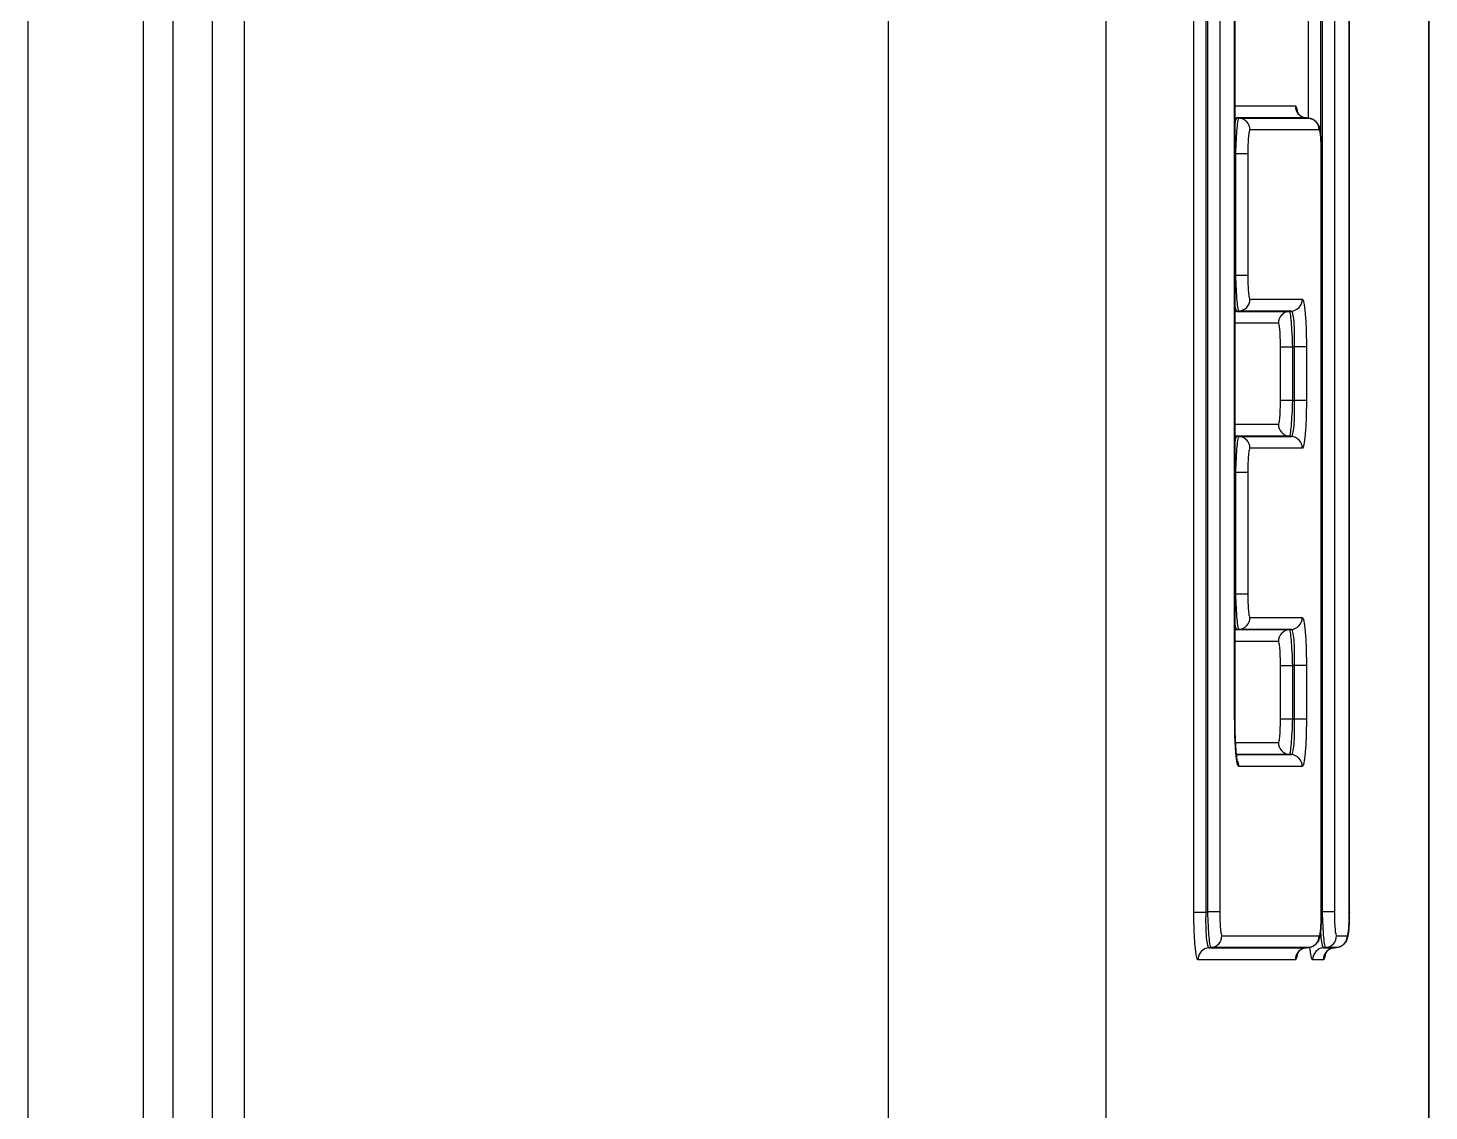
# Model space of a CAD drawing. Header units: inches. Extents: x -883 to 808, y -248 to 1051.
# Drawn here: x -391.828 to -387.213, y 675.972 to 679.539 of the extents above; entities that cross this region are included whole.
import ezdxf

# ---------------------------------------------------------------- set-up
doc = ezdxf.new("R2010")
doc.units = ezdxf.units.IN
doc.header["$MEASUREMENT"] = 0
doc.layers.get('0').update_dxf_attribs({"linetype": 'CONTINUOUS'})
doc.layers.add('EQUIPMENT - COMPRESSORS', color=41, linetype='CONTINUOUS')

# ---------------------------------------------------------------- blocks, each defined once
blk = doc.blocks.new('A$Cb802d3fd')
for p, q in [((33.1015, 9.3457), (46.842, 9.3457)), ((33.1017, 9.3457), (46.8418, 9.3457)), ((33.1017, 8.9654), (46.8418, 8.9654)), ((46.1053, 8.869), (33.8382, 8.869)), ((35.7335, 8.7376), (44.21, 8.7376)), ((44.21, 8.6338), (35.7335, 8.6338)), ((34.719, 6.5106), (45.2245, 6.5106)), ((45.2245, 5.7949), (34.719, 5.7949)), ((36.5916, 5.5049), (43.3519, 5.5049)), ((36.5916, 5.5049), (36.5916, 5.4656)), ((36.4347, 5.1703), (36.4347, 5.491)), ((36.4745, 5.4484), (36.4739, 5.4552)), ((36.4739, 5.4552), (36.4739, 5.1345)), ((36.4745, 5.1277), (36.4745, 5.4484)), ((36.5916, 5.4656), (36.5916, 5.4656)), ((43.3519, 5.4656), (36.5916, 5.4656)), ((36.5916, 5.4656), (36.5922, 5.4587)), ((36.5922, 5.4587), (36.5922, 5.4587)), ((36.5922, 5.4195), (36.5922, 5.4587)), ((36.5922, 5.4587), (43.3513, 5.4587)), ((36.5137, 5.4126), (36.5137, 5.0919)), ((43.3513, 5.4195), (36.5922, 5.4195)), ((37.0711, 5.1479), (37.0711, 5.3566)), ((37.1103, 5.3654), (37.1103, 5.1837)), ((37.1109, 5.1906), (37.1109, 5.3654)), ((37.1501, 5.3684), (37.1501, 5.2264)), ((37.228, 5.3704), (43.3513, 5.3704)), ((37.228, 5.3702), (37.228, 5.3704)), ((37.228, 5.3702), (37.228, 5.3702)), ((43.3513, 5.3702), (37.228, 5.3702)), ((37.4827, 5.2264), (37.4827, 5.3702)), ((37.5225, 5.3561), (37.5219, 5.363)), ((37.5219, 5.363), (37.5219, 5.1906)), ((37.5225, 5.1837), (37.5225, 5.3561)), ((37.6399, 5.3702), (37.6402, 5.3664)), ((37.6402, 5.3664), (37.6402, 5.3664)), ((37.6402, 5.3664), (37.6402, 5.3272)), ((37.6402, 5.3664), (38.0411, 5.3664)), ((38.0411, 5.3664), (38.0414, 5.3702)), ((38.0411, 5.3664), (38.0411, 5.3272)), ((38.0411, 5.3664), (38.0411, 5.3664)), ((38.1593, 5.363), (38.1587, 5.3561)), ((38.1587, 5.3561), (38.1587, 5.1837)), ((38.1593, 5.1906), (38.1593, 5.363)), ((38.1986, 5.3702), (38.1986, 5.2264)), ((38.5311, 5.2264), (38.5311, 5.3702)), ((38.571, 5.3561), (38.5704, 5.363)), ((38.5704, 5.363), (38.5704, 5.1906)), ((38.571, 5.1837), (38.571, 5.3561)), ((38.6883, 5.3702), (38.6886, 5.3664)), ((38.6886, 5.3664), (38.6886, 5.3664)), ((38.6886, 5.3272), (38.6886, 5.3664)), ((38.6886, 5.3664), (39.0895, 5.3664)), ((39.0895, 5.3664), (39.0898, 5.3702)), ((39.0895, 5.3272), (39.0895, 5.3664)), ((39.0895, 5.3664), (39.0895, 5.3664)), ((39.2078, 5.363), (39.2072, 5.3561)), ((39.2072, 5.3561), (39.2072, 5.1277)), ((39.2078, 5.1345), (39.2078, 5.363)), ((39.247, 5.3702), (39.247, 5.1703)), ((37.5618, 5.3203), (37.5618, 5.1479)), ((38.0411, 5.3272), (37.6402, 5.3272)), ((38.1195, 5.1479), (38.1195, 5.3203)), ((38.6102, 5.3203), (38.6102, 5.1479)), ((39.0895, 5.3272), (38.6886, 5.3272)), ((39.168, 5.0919), (39.168, 5.3203)), ((37.2286, 5.2195), (37.4043, 5.2195)), ((37.2286, 5.2195), (37.2286, 5.1802)), ((37.4043, 5.2195), (37.4043, 5.1802)), ((38.277, 5.2195), (38.4527, 5.2195)), ((38.277, 5.1802), (38.277, 5.2195)), ((38.4527, 5.1802), (38.4527, 5.2195)), ((37.1103, 5.1837), (37.1109, 5.1906)), ((37.2286, 5.1802), (37.228, 5.1733)), ((37.228, 5.1733), (37.4049, 5.1733)), ((37.228, 5.1733), (37.228, 5.1341)), ((37.4043, 5.1802), (37.2286, 5.1802)), ((37.4049, 5.1733), (37.4043, 5.1802)), ((37.4049, 5.1733), (37.4049, 5.1341)), ((37.5219, 5.1906), (37.5225, 5.1837)), ((38.1587, 5.1837), (38.1593, 5.1906)), ((38.277, 5.1802), (38.2764, 5.1733)), ((38.2764, 5.1733), (38.4533, 5.1733)), ((38.2764, 5.1341), (38.2764, 5.1733)), ((38.4527, 5.1802), (38.277, 5.1802)), ((38.4533, 5.1733), (38.4527, 5.1802)), ((38.4533, 5.1341), (38.4533, 5.1733)), ((38.5704, 5.1906), (38.571, 5.1837)), ((36.4574, 5.1631), (36.4573, 5.1631)), ((36.4739, 5.1345), (36.4745, 5.1277)), ((36.4739, 5.1344), (36.4739, 5.1344)), ((36.4739, 5.1344), (36.4745, 5.1276)), ((37.4049, 5.1341), (37.228, 5.1341)), ((38.4533, 5.1341), (38.2764, 5.1341)), ((39.2071, 5.1272), (39.6194, 5.1272)), ((39.2072, 5.1277), (39.2078, 5.1345)), ((39.2078, 5.1344), (39.2072, 5.1276)), ((39.2078, 5.1344), (39.2078, 5.1344)), ((39.2243, 5.1631), (39.2243, 5.1631)), ((36.4347, 5.078), (36.4347, 5.1134)), ((36.4745, 5.0707), (36.4739, 5.0776)), ((36.4739, 5.0776), (36.4739, 5.0422)), ((36.5918, 5.0848), (36.5922, 5.0811)), ((36.5922, 5.085), (39.0895, 5.085)), ((36.5922, 5.0848), (36.5922, 5.085)), ((39.0895, 5.0848), (36.5922, 5.0848)), ((36.5922, 5.0811), (42.7151, 5.0811)), ((36.5922, 5.0418), (36.5922, 5.0811)), ((39.0895, 5.085), (39.0895, 5.0848)), ((39.0895, 5.0848), (39.0895, 5.0848)), ((39.6691, 5.0879), (39.1575, 5.0879)), ((36.4478, 5.0757), (36.4479, 5.0757)), ((36.4574, 5.0708), (36.4573, 5.0708)), ((36.4739, 5.0422), (36.4745, 5.0354)), ((36.4739, 5.0422), (36.4739, 5.0422)), ((36.4739, 5.0422), (36.4745, 5.0353)), ((36.4745, 5.0354), (36.4745, 5.0707)), ((36.4747, 5.0688), (36.4747, 5.0688)), ((36.4998, 5.0757), (36.4998, 5.0757)), ((36.5137, 5.0349), (36.5137, 4.9996)), ((42.7151, 5.0418), (36.5922, 5.0418)), ((36.5922, 4.9927), (43.3513, 4.9927)), ((36.5922, 4.9927), (36.5922, 4.9926)), ((36.5922, 4.9926), (43.3513, 4.9926)), ((34.6078, 4.7306), (45.3357, 4.7306)), ((45.3357, 4.7302), (34.6078, 4.7302))]:
    blk.add_line(p, q)
for centre, major_axis, start_param, end_param in [((36.4347, 5.4518), (0.0394, 0), 0.087266, 1.570796), ((36.5137, 5.4518), (-0.0394, 0), 0.087266, 1.570796), ((37.0711, 5.3958), (0.0394, 0), 4.712389, 5.284952), ((37.0711, 5.3958), (0.0394, 0), 5.325917, 5.326412), ((37.4827, 5.3596), (0.0394, 0), 0.087266, 0.275286), ((37.5618, 5.3595), (-0.0394, 0), 0.087266, 1.570796), ((38.1195, 5.3595), (0.0394, 0), 4.712389, 6.195919), ((38.1986, 5.3596), (-0.0394, 0), 6.007899, 6.195919), ((38.5311, 5.3596), (0.0394, 0), 0.087266, 0.275286), ((38.6102, 5.3595), (-0.0394, 0), 0.087266, 1.570796), ((39.168, 5.3595), (0.0394, 0), 4.712389, 6.195919), ((39.247, 5.3596), (-0.0394, 0), 6.007899, 6.195919), ((37.1501, 5.1872), (-0.0394, 0), 4.712389, 6.195919), ((37.4827, 5.1872), (0.0394, 0), 0.087266, 1.570796), ((38.1986, 5.1872), (-0.0394, 0), 4.712389, 6.195919), ((38.5311, 5.1872), (0.0394, 0), 0.087266, 1.570796), ((36.4347, 5.1311), (0.0394, 0), 0.087266, 1.570796), ((37.0711, 5.1871), (0.0394, 0), 4.712389, 6.195919), ((37.5618, 5.1871), (-0.0394, 0), 0.087266, 1.570796), ((38.1195, 5.1871), (0.0394, 0), 4.712389, 6.195919), ((38.6102, 5.1871), (-0.0394, 0), 0.087266, 1.570796), ((39.247, 5.1311), (-0.0394, 0), 4.712389, 6.195919), ((36.5137, 5.1311), (-0.0394, 0), 0.087266, 1.570796), ((39.168, 5.1311), (0.0394, 0), 4.712389, 6.195919), ((36.4347, 5.0742), (0.0394, 0), 0.087266, 1.570796), ((36.4347, 5.0388), (0.0394, 0), 0.087266, 1.570796), ((36.5137, 5.0741), (-0.0394, 0), 0.087266, 1.570796), ((36.5137, 5.0388), (-0.0394, 0), 0.087266, 1.570796)]:
    blk.add_ellipse(centre, major_axis=major_axis, ratio=0.99612, start_param=start_param, end_param=end_param)
for points, knots in [([(36.4347, 5.491), (36.4347, 5.4929), (36.4388, 5.4947), (36.4466, 5.4963), (36.4544, 5.498), (36.4661, 5.4995), (36.4806, 5.5008), (36.4951, 5.5021), (36.5125, 5.5031), (36.5314, 5.5038), (36.5504, 5.5045), (36.571, 5.5049), (36.5916, 5.5049)], [2.359993, 2.359993, 2.359993, 2.359993, 2.750793, 2.750793, 2.750793, 3.141593, 3.141593, 3.141593, 3.532393, 3.532393, 3.532393, 3.923193, 3.923193, 3.923193, 3.923193]), ([(36.5916, 5.4656), (36.5761, 5.466), (36.5606, 5.4661), (36.5464, 5.4659), (36.5321, 5.4656), (36.5191, 5.4649), (36.5082, 5.464), (36.4973, 5.463), (36.4886, 5.4618), (36.4828, 5.4603), (36.4769, 5.4588), (36.4739, 5.4571), (36.4739, 5.4552)], [2.359993, 2.359993, 2.359993, 2.359993, 2.750793, 2.750793, 2.750793, 3.141593, 3.141593, 3.141593, 3.532393, 3.532393, 3.532393, 3.923193, 3.923193, 3.923193, 3.923193]), ([(36.4745, 5.4484), (36.4745, 5.4493), (36.4776, 5.4503), (36.4835, 5.4513), (36.4894, 5.4523), (36.4982, 5.4533), (36.509, 5.4543), (36.5199, 5.4552), (36.5329, 5.4561), (36.5472, 5.4569), (36.5614, 5.4576), (36.5768, 5.4583), (36.5922, 5.4587)], [2.359993, 2.359993, 2.359993, 2.359993, 2.750793, 2.750793, 2.750793, 3.141593, 3.141593, 3.141593, 3.532393, 3.532393, 3.532393, 3.923193, 3.923193, 3.923193, 3.923193]), ([(36.5922, 5.4195), (36.5819, 5.4195), (36.5716, 5.4193), (36.5621, 5.4189), (36.5526, 5.4186), (36.5439, 5.4181), (36.5367, 5.4174), (36.5294, 5.4168), (36.5236, 5.416), (36.5197, 5.4152), (36.5158, 5.4144), (36.5137, 5.4135), (36.5137, 5.4126)], [2.359993, 2.359993, 2.359993, 2.359993, 2.750793, 2.750793, 2.750793, 3.141593, 3.141593, 3.141593, 3.532393, 3.532393, 3.532393, 3.923193, 3.923193, 3.923193, 3.923193]), ([(37.0711, 5.3566), (37.0711, 5.3584), (37.0752, 5.3602), (37.083, 5.3619), (37.0909, 5.3635), (37.1025, 5.3651), (37.117, 5.3663), (37.1315, 5.3676), (37.1489, 5.3686), (37.1679, 5.3693), (37.1868, 5.37), (37.2074, 5.3704), (37.228, 5.3704)], [2.359993, 2.359993, 2.359993, 2.359993, 2.750793, 2.750793, 2.750793, 3.141593, 3.141593, 3.141593, 3.532393, 3.532393, 3.532393, 3.923193, 3.923193, 3.923193, 3.923193]), ([(37.228, 5.3702), (37.2118, 5.3702), (37.1955, 5.37), (37.1646, 5.3691), (37.1498, 5.3684), (37.1243, 5.3668), (37.1131, 5.3658), (37.1008, 5.3642), (37.0974, 5.3637), (37.0924, 5.3629), (37.0906, 5.3625), (37.089, 5.3621), (37.0887, 5.362), (37.0887, 5.362)], [0, 0, 0, 0, 0.1230889, 0.1230889, 0.2476928, 0.2476928, 0.3690798, 0.3690798, 0.4249127, 0.4249127, 0.4734136, 0.4734136, 0.4995399, 0.4995399, 0.4995399, 0.4995399]), ([(37.5428, 5.3702), (37.538, 5.3696), (37.534, 5.3688), (37.5308, 5.368), (37.5249, 5.3665), (37.5219, 5.3648), (37.5219, 5.363)], [3.3192884, 3.3192884, 3.3192884, 3.3192884, 3.5323927, 3.5323927, 3.5323927, 3.9231927, 3.9231927, 3.9231927, 3.9231927]), ([(37.5225, 5.3561), (37.5226, 5.357), (37.5257, 5.358), (37.5316, 5.359), (37.5375, 5.36), (37.5462, 5.3611), (37.5571, 5.362), (37.5679, 5.363), (37.581, 5.3639), (37.5952, 5.3646), (37.6094, 5.3654), (37.6248, 5.366), (37.6402, 5.3664)], [2.359993, 2.359993, 2.359993, 2.359993, 2.750793, 2.750793, 2.750793, 3.141593, 3.141593, 3.141593, 3.532393, 3.532393, 3.532393, 3.923193, 3.923193, 3.923193, 3.923193]), ([(38.0411, 5.3664), (38.0565, 5.366), (38.0719, 5.3654), (38.0861, 5.3646), (38.1003, 5.3639), (38.1133, 5.363), (38.1242, 5.362), (38.1351, 5.3611), (38.1438, 5.36), (38.1497, 5.359), (38.1556, 5.358), (38.1587, 5.357), (38.1587, 5.3561)], [2.359993, 2.359993, 2.359993, 2.359993, 2.750793, 2.750793, 2.750793, 3.141593, 3.141593, 3.141593, 3.532393, 3.532393, 3.532393, 3.923193, 3.923193, 3.923193, 3.923193]), ([(38.1593, 5.363), (38.1594, 5.3648), (38.1564, 5.3665), (38.1505, 5.368), (38.1473, 5.3688), (38.1433, 5.3696), (38.1385, 5.3702)], [2.3599926, 2.3599926, 2.3599926, 2.3599926, 2.7507926, 2.7507926, 2.7507926, 2.9638969, 2.9638969, 2.9638969, 2.9638969]), ([(38.5912, 5.3702), (38.5864, 5.3696), (38.5824, 5.3688), (38.5792, 5.368), (38.5733, 5.3665), (38.5703, 5.3648), (38.5704, 5.363)], [3.3192884, 3.3192884, 3.3192884, 3.3192884, 3.5323927, 3.5323927, 3.5323927, 3.9231927, 3.9231927, 3.9231927, 3.9231927]), ([(38.571, 5.3561), (38.571, 5.357), (38.5741, 5.358), (38.58, 5.359), (38.5859, 5.36), (38.5946, 5.3611), (38.6055, 5.362), (38.6164, 5.363), (38.6294, 5.3639), (38.6436, 5.3646), (38.6578, 5.3654), (38.6732, 5.366), (38.6886, 5.3664)], [2.359993, 2.359993, 2.359993, 2.359993, 2.750793, 2.750793, 2.750793, 3.141593, 3.141593, 3.141593, 3.532393, 3.532393, 3.532393, 3.923193, 3.923193, 3.923193, 3.923193]), ([(39.0895, 5.3664), (39.1049, 5.366), (39.1203, 5.3654), (39.1345, 5.3646), (39.1487, 5.3639), (39.1618, 5.363), (39.1726, 5.362), (39.1835, 5.3611), (39.1922, 5.36), (39.1981, 5.359), (39.204, 5.358), (39.2071, 5.357), (39.2072, 5.3561)], [2.359993, 2.359993, 2.359993, 2.359993, 2.750793, 2.750793, 2.750793, 3.141593, 3.141593, 3.141593, 3.532393, 3.532393, 3.532393, 3.923193, 3.923193, 3.923193, 3.923193]), ([(39.2078, 5.363), (39.2078, 5.3648), (39.2048, 5.3665), (39.1989, 5.368), (39.1957, 5.3688), (39.1917, 5.3696), (39.1869, 5.3702)], [2.3599926, 2.3599926, 2.3599926, 2.3599926, 2.7507926, 2.7507926, 2.7507926, 2.9638969, 2.9638969, 2.9638969, 2.9638969]), ([(37.6402, 5.3272), (37.6299, 5.3272), (37.6196, 5.327), (37.6101, 5.3267), (37.6006, 5.3263), (37.5919, 5.3258), (37.5847, 5.3252), (37.5774, 5.3245), (37.5716, 5.3238), (37.5677, 5.3229), (37.5638, 5.3221), (37.5618, 5.3212), (37.5618, 5.3203)], [2.359993, 2.359993, 2.359993, 2.359993, 2.750793, 2.750793, 2.750793, 3.141593, 3.141593, 3.141593, 3.532393, 3.532393, 3.532393, 3.923193, 3.923193, 3.923193, 3.923193]), ([(38.1195, 5.3203), (38.1195, 5.3212), (38.1175, 5.3221), (38.1136, 5.3229), (38.1096, 5.3238), (38.1038, 5.3245), (38.0966, 5.3252), (38.0893, 5.3258), (38.0806, 5.3263), (38.0711, 5.3267), (38.0617, 5.327), (38.0514, 5.3272), (38.0411, 5.3272)], [2.359993, 2.359993, 2.359993, 2.359993, 2.750793, 2.750793, 2.750793, 3.141593, 3.141593, 3.141593, 3.532393, 3.532393, 3.532393, 3.923193, 3.923193, 3.923193, 3.923193]), ([(38.6886, 5.3272), (38.6783, 5.3272), (38.6681, 5.327), (38.6586, 5.3267), (38.6491, 5.3263), (38.6404, 5.3258), (38.6331, 5.3252), (38.6259, 5.3245), (38.6201, 5.3238), (38.6161, 5.3229), (38.6122, 5.3221), (38.6102, 5.3212), (38.6102, 5.3203)], [2.359993, 2.359993, 2.359993, 2.359993, 2.750793, 2.750793, 2.750793, 3.141593, 3.141593, 3.141593, 3.532393, 3.532393, 3.532393, 3.923193, 3.923193, 3.923193, 3.923193]), ([(39.168, 5.3203), (39.168, 5.3212), (39.1659, 5.3221), (39.162, 5.3229), (39.1581, 5.3238), (39.1523, 5.3245), (39.145, 5.3252), (39.1378, 5.3258), (39.1291, 5.3263), (39.1196, 5.3267), (39.1101, 5.327), (39.0998, 5.3272), (39.0895, 5.3272)], [2.359993, 2.359993, 2.359993, 2.359993, 2.750793, 2.750793, 2.750793, 3.141593, 3.141593, 3.141593, 3.532393, 3.532393, 3.532393, 3.923193, 3.923193, 3.923193, 3.923193]), ([(37.1501, 5.2264), (37.1501, 5.2255), (37.1522, 5.2246), (37.1561, 5.2237), (37.16, 5.2229), (37.1658, 5.2221), (37.1731, 5.2215), (37.1803, 5.2208), (37.189, 5.2203), (37.1985, 5.22), (37.208, 5.2196), (37.2183, 5.2195), (37.2286, 5.2195)], [2.359993, 2.359993, 2.359993, 2.359993, 2.750793, 2.750793, 2.750793, 3.141593, 3.141593, 3.141593, 3.532393, 3.532393, 3.532393, 3.923193, 3.923193, 3.923193, 3.923193]), ([(37.4043, 5.2195), (37.4146, 5.2195), (37.4248, 5.2196), (37.4343, 5.22), (37.4438, 5.2203), (37.4525, 5.2208), (37.4598, 5.2215), (37.467, 5.2221), (37.4728, 5.2229), (37.4768, 5.2237), (37.4807, 5.2246), (37.4827, 5.2255), (37.4827, 5.2264)], [2.359993, 2.359993, 2.359993, 2.359993, 2.750793, 2.750793, 2.750793, 3.141593, 3.141593, 3.141593, 3.532393, 3.532393, 3.532393, 3.923193, 3.923193, 3.923193, 3.923193]), ([(38.1986, 5.2264), (38.1986, 5.2255), (38.2006, 5.2246), (38.2045, 5.2237), (38.2084, 5.2229), (38.2143, 5.2221), (38.2215, 5.2215), (38.2288, 5.2208), (38.2375, 5.2203), (38.2469, 5.22), (38.2564, 5.2196), (38.2667, 5.2195), (38.277, 5.2195)], [2.359993, 2.359993, 2.359993, 2.359993, 2.750793, 2.750793, 2.750793, 3.141593, 3.141593, 3.141593, 3.532393, 3.532393, 3.532393, 3.923193, 3.923193, 3.923193, 3.923193]), ([(38.4527, 5.2195), (38.463, 5.2195), (38.4733, 5.2196), (38.4828, 5.22), (38.4923, 5.2203), (38.5009, 5.2208), (38.5082, 5.2215), (38.5155, 5.2221), (38.5213, 5.2229), (38.5252, 5.2237), (38.5291, 5.2246), (38.5311, 5.2255), (38.5311, 5.2264)], [2.359993, 2.359993, 2.359993, 2.359993, 2.750793, 2.750793, 2.750793, 3.141593, 3.141593, 3.141593, 3.532393, 3.532393, 3.532393, 3.923193, 3.923193, 3.923193, 3.923193]), ([(36.4556, 5.1634), (36.4522, 5.1639), (36.4492, 5.1644), (36.4466, 5.165), (36.4388, 5.1667), (36.4347, 5.1685), (36.4347, 5.1703)], [3.4034548, 3.4034548, 3.4034548, 3.4034548, 3.5323927, 3.5323927, 3.5323927, 3.9231927, 3.9231927, 3.9231927, 3.9231927]), ([(37.1103, 5.1837), (37.1103, 5.1819), (37.1133, 5.1802), (37.1192, 5.1787), (37.125, 5.1772), (37.1337, 5.1759), (37.1446, 5.1749), (37.1555, 5.174), (37.1685, 5.1733), (37.1828, 5.1731), (37.1971, 5.1728), (37.2125, 5.1729), (37.228, 5.1733)], [2.359993, 2.359993, 2.359993, 2.359993, 2.750793, 2.750793, 2.750793, 3.141593, 3.141593, 3.141593, 3.532393, 3.532393, 3.532393, 3.923193, 3.923193, 3.923193, 3.923193]), ([(37.2286, 5.1802), (37.2132, 5.1807), (37.1978, 5.1813), (37.1836, 5.182), (37.1694, 5.1828), (37.1563, 5.1837), (37.1455, 5.1846), (37.1346, 5.1856), (37.1259, 5.1866), (37.12, 5.1876), (37.114, 5.1887), (37.111, 5.1897), (37.1109, 5.1906)], [2.359993, 2.359993, 2.359993, 2.359993, 2.750793, 2.750793, 2.750793, 3.141593, 3.141593, 3.141593, 3.532393, 3.532393, 3.532393, 3.923193, 3.923193, 3.923193, 3.923193]), ([(37.5219, 5.1906), (37.5219, 5.1897), (37.5188, 5.1887), (37.5129, 5.1876), (37.507, 5.1866), (37.4983, 5.1856), (37.4874, 5.1846), (37.4765, 5.1837), (37.4635, 5.1828), (37.4493, 5.182), (37.4351, 5.1813), (37.4197, 5.1807), (37.4043, 5.1802)], [2.359993, 2.359993, 2.359993, 2.359993, 2.750793, 2.750793, 2.750793, 3.141593, 3.141593, 3.141593, 3.532393, 3.532393, 3.532393, 3.923193, 3.923193, 3.923193, 3.923193]), ([(37.4049, 5.1733), (37.4204, 5.1729), (37.4358, 5.1728), (37.4501, 5.1731), (37.4643, 5.1733), (37.4774, 5.174), (37.4883, 5.1749), (37.4991, 5.1759), (37.5078, 5.1772), (37.5137, 5.1787), (37.5196, 5.1802), (37.5226, 5.1819), (37.5225, 5.1837)], [2.359993, 2.359993, 2.359993, 2.359993, 2.750793, 2.750793, 2.750793, 3.141593, 3.141593, 3.141593, 3.532393, 3.532393, 3.532393, 3.923193, 3.923193, 3.923193, 3.923193]), ([(38.1587, 5.1837), (38.1587, 5.1819), (38.1617, 5.1802), (38.1676, 5.1787), (38.1735, 5.1772), (38.1822, 5.1759), (38.193, 5.1749), (38.2039, 5.174), (38.217, 5.1733), (38.2312, 5.1731), (38.2455, 5.1728), (38.2609, 5.1729), (38.2764, 5.1733)], [2.359993, 2.359993, 2.359993, 2.359993, 2.750793, 2.750793, 2.750793, 3.141593, 3.141593, 3.141593, 3.532393, 3.532393, 3.532393, 3.923193, 3.923193, 3.923193, 3.923193]), ([(38.277, 5.1802), (38.2616, 5.1807), (38.2462, 5.1813), (38.232, 5.182), (38.2178, 5.1828), (38.2048, 5.1837), (38.1939, 5.1846), (38.183, 5.1856), (38.1743, 5.1866), (38.1684, 5.1876), (38.1625, 5.1887), (38.1594, 5.1897), (38.1593, 5.1906)], [2.359993, 2.359993, 2.359993, 2.359993, 2.750793, 2.750793, 2.750793, 3.141593, 3.141593, 3.141593, 3.532393, 3.532393, 3.532393, 3.923193, 3.923193, 3.923193, 3.923193]), ([(38.5704, 5.1906), (38.5703, 5.1897), (38.5672, 5.1887), (38.5613, 5.1876), (38.5554, 5.1866), (38.5467, 5.1856), (38.5358, 5.1846), (38.525, 5.1837), (38.5119, 5.1828), (38.4977, 5.182), (38.4835, 5.1813), (38.4681, 5.1807), (38.4527, 5.1802)], [2.359993, 2.359993, 2.359993, 2.359993, 2.750793, 2.750793, 2.750793, 3.141593, 3.141593, 3.141593, 3.532393, 3.532393, 3.532393, 3.923193, 3.923193, 3.923193, 3.923193]), ([(38.4533, 5.1733), (38.4688, 5.1729), (38.4842, 5.1728), (38.4985, 5.1731), (38.5127, 5.1733), (38.5258, 5.174), (38.5367, 5.1749), (38.5476, 5.1759), (38.5563, 5.1772), (38.5621, 5.1787), (38.568, 5.1802), (38.571, 5.1819), (38.571, 5.1837)], [2.359993, 2.359993, 2.359993, 2.359993, 2.750793, 2.750793, 2.750793, 3.141593, 3.141593, 3.141593, 3.532393, 3.532393, 3.532393, 3.923193, 3.923193, 3.923193, 3.923193]), ([(39.247, 5.1703), (39.247, 5.1685), (39.2429, 5.1667), (39.2351, 5.165), (39.2325, 5.1644), (39.2295, 5.1639), (39.2261, 5.1634)], [2.3599926, 2.3599926, 2.3599926, 2.3599926, 2.7507926, 2.7507926, 2.7507926, 2.8797305, 2.8797305, 2.8797305, 2.8797305]), ([(36.4739, 5.1344), (36.4735, 5.1386), (36.4724, 5.1428), (36.469, 5.1504), (36.4666, 5.1539), (36.4618, 5.1591), (36.4594, 5.161), (36.4559, 5.1632), (36.4547, 5.1639), (36.453, 5.1646), (36.4525, 5.1648), (36.4523, 5.1649), (36.4523, 5.1649), (36.4523, 5.1649)], [0, 0, 0, 0, 0.0342563, 0.0342563, 0.0692114, 0.0692114, 0.1001341, 0.1001341, 0.1248899, 0.1248899, 0.1500117, 0.1500117, 0.1561125, 0.1561125, 0.1561125, 0.1561125]), ([(36.5922, 5.0848), (36.583, 5.0848), (36.5737, 5.085), (36.5561, 5.0855), (36.5477, 5.0859), (36.5324, 5.087), (36.5255, 5.0877), (36.5159, 5.0891), (36.5126, 5.0897), (36.5066, 5.0911), (36.504, 5.0919), (36.4987, 5.094), (36.496, 5.0953), (36.4904, 5.0988), (36.4874, 5.1012), (36.4822, 5.107), (36.48, 5.1103), (36.4765, 5.1177), (36.4752, 5.1219), (36.4746, 5.1266), (36.4746, 5.1271), (36.4745, 5.1276)], [0, 0, 0, 0, 0.0698782, 0.0698782, 0.1410498, 0.1410498, 0.2145162, 0.2145162, 0.2590193, 0.2590193, 0.2913232, 0.2913232, 0.318451, 0.318451, 0.3491343, 0.3491343, 0.3799248, 0.3799248, 0.4129579, 0.4129579, 0.4167134, 0.4167134, 0.4167134, 0.4167134]), ([(37.228, 5.1341), (37.2074, 5.1341), (37.1868, 5.1344), (37.1679, 5.1351), (37.1489, 5.1358), (37.1315, 5.1368), (37.117, 5.1381), (37.1025, 5.1394), (37.0909, 5.1409), (37.083, 5.1426), (37.0752, 5.1443), (37.0711, 5.1461), (37.0711, 5.1479)], [2.359993, 2.359993, 2.359993, 2.359993, 2.750793, 2.750793, 2.750793, 3.141593, 3.141593, 3.141593, 3.532393, 3.532393, 3.532393, 3.923193, 3.923193, 3.923193, 3.923193]), ([(37.5618, 5.1479), (37.5618, 5.1461), (37.5577, 5.1443), (37.5498, 5.1426), (37.542, 5.1409), (37.5304, 5.1394), (37.5159, 5.1381), (37.5014, 5.1368), (37.484, 5.1358), (37.465, 5.1351), (37.446, 5.1344), (37.4255, 5.1341), (37.4049, 5.1341)], [2.359993, 2.359993, 2.359993, 2.359993, 2.750793, 2.750793, 2.750793, 3.141593, 3.141593, 3.141593, 3.532393, 3.532393, 3.532393, 3.923193, 3.923193, 3.923193, 3.923193]), ([(38.2764, 5.1341), (38.2558, 5.1341), (38.2353, 5.1344), (38.2163, 5.1351), (38.1973, 5.1358), (38.1799, 5.1368), (38.1654, 5.1381), (38.1509, 5.1394), (38.1393, 5.1409), (38.1314, 5.1426), (38.1236, 5.1443), (38.1195, 5.1461), (38.1195, 5.1479)], [2.359993, 2.359993, 2.359993, 2.359993, 2.750793, 2.750793, 2.750793, 3.141593, 3.141593, 3.141593, 3.532393, 3.532393, 3.532393, 3.923193, 3.923193, 3.923193, 3.923193]), ([(38.6102, 5.1479), (38.6102, 5.1461), (38.6061, 5.1443), (38.5983, 5.1426), (38.5904, 5.1409), (38.5788, 5.1394), (38.5643, 5.1381), (38.5498, 5.1368), (38.5324, 5.1358), (38.5134, 5.1351), (38.4944, 5.1344), (38.4739, 5.1341), (38.4533, 5.1341)], [2.359993, 2.359993, 2.359993, 2.359993, 2.750793, 2.750793, 2.750793, 3.141593, 3.141593, 3.141593, 3.532393, 3.532393, 3.532393, 3.923193, 3.923193, 3.923193, 3.923193]), ([(39.2072, 5.1276), (39.2068, 5.1234), (39.2057, 5.1192), (39.2023, 5.1113), (39.1999, 5.1076), (39.1943, 5.1013), (39.1911, 5.0986), (39.1849, 5.0948), (39.1819, 5.0935), (39.1765, 5.0915), (39.174, 5.0909), (39.1667, 5.0892), (39.1619, 5.0885), (39.1511, 5.0872), (39.1451, 5.0867), (39.1295, 5.0857), (39.1191, 5.0853), (39.1022, 5.0849), (39.0958, 5.0848), (39.0895, 5.0848)], [0.0000033, 0.0000033, 0.0000033, 0.0000033, 0.032668, 0.032668, 0.0665319, 0.0665319, 0.0997797, 0.0997797, 0.1304197, 0.1304197, 0.16155, 0.16155, 0.2246698, 0.2246698, 0.2849292, 0.2849292, 0.3684778, 0.3684778, 0.4166773, 0.4166773, 0.4166773, 0.4166773]), ([(39.2294, 5.1649), (39.2294, 5.1649), (39.2293, 5.1648), (39.229, 5.1647), (39.2284, 5.1645), (39.2269, 5.1638), (39.2261, 5.1634), (39.2237, 5.162), (39.2219, 5.1607), (39.2182, 5.1575), (39.2164, 5.1554), (39.2129, 5.1506), (39.2114, 5.1478), (39.2089, 5.1415), (39.2081, 5.138), (39.2078, 5.1344)], [0.4995399, 0.4995399, 0.4995399, 0.4995399, 0.5100618, 0.5100618, 0.5341765, 0.5341765, 0.5499106, 0.5499106, 0.5755274, 0.5755274, 0.6002632, 0.6002632, 0.627012, 0.627012, 0.6558833, 0.6558833, 0.6558833, 0.6558833]), ([(36.4347, 5.1134), (36.4347, 5.1152), (36.4388, 5.117), (36.4466, 5.1187), (36.4535, 5.1201), (36.4632, 5.1215), (36.4753, 5.1227)], [2.3599926, 2.3599926, 2.3599926, 2.3599926, 2.7507926, 2.7507926, 2.7507926, 3.0927947, 3.0927947, 3.0927947, 3.0927947]), ([(36.4556, 5.0711), (36.4522, 5.0716), (36.4492, 5.0722), (36.4466, 5.0727), (36.4388, 5.0744), (36.4347, 5.0762), (36.4347, 5.078)], [3.4034548, 3.4034548, 3.4034548, 3.4034548, 3.5323927, 3.5323927, 3.5323927, 3.9231927, 3.9231927, 3.9231927, 3.9231927]), ([(36.5274, 5.0876), (36.5204, 5.0873), (36.514, 5.0868), (36.5082, 5.0863), (36.4973, 5.0854), (36.4886, 5.0841), (36.4828, 5.0826), (36.4769, 5.0811), (36.4739, 5.0794), (36.4739, 5.0776)], [2.9326714, 2.9326714, 2.9326714, 2.9326714, 3.1415927, 3.1415927, 3.1415927, 3.5323927, 3.5323927, 3.5323927, 3.9231927, 3.9231927, 3.9231927, 3.9231927]), ([(36.4745, 5.0707), (36.4745, 5.0716), (36.4776, 5.0726), (36.4835, 5.0736), (36.4894, 5.0746), (36.4982, 5.0757), (36.509, 5.0766), (36.5199, 5.0776), (36.5329, 5.0785), (36.5472, 5.0792), (36.5614, 5.08), (36.5768, 5.0806), (36.5922, 5.0811)], [2.359993, 2.359993, 2.359993, 2.359993, 2.750793, 2.750793, 2.750793, 3.141593, 3.141593, 3.141593, 3.532393, 3.532393, 3.532393, 3.923193, 3.923193, 3.923193, 3.923193]), ([(36.5137, 5.0919), (36.5137, 5.091), (36.5158, 5.0901), (36.5197, 5.0892), (36.5236, 5.0884), (36.5294, 5.0876), (36.5367, 5.087), (36.5439, 5.0864), (36.5526, 5.0859), (36.5621, 5.0855), (36.5716, 5.0852), (36.5819, 5.085), (36.5922, 5.085)], [2.359993, 2.359993, 2.359993, 2.359993, 2.750793, 2.750793, 2.750793, 3.141593, 3.141593, 3.141593, 3.532393, 3.532393, 3.532393, 3.923193, 3.923193, 3.923193, 3.923193]), ([(39.0895, 5.085), (39.0998, 5.085), (39.1101, 5.0852), (39.1196, 5.0855), (39.1291, 5.0859), (39.1378, 5.0864), (39.145, 5.087), (39.1523, 5.0876), (39.1581, 5.0884), (39.162, 5.0892), (39.1659, 5.0901), (39.168, 5.091), (39.168, 5.0919)], [2.359993, 2.359993, 2.359993, 2.359993, 2.750793, 2.750793, 2.750793, 3.141593, 3.141593, 3.141593, 3.532393, 3.532393, 3.532393, 3.923193, 3.923193, 3.923193, 3.923193]), ([(36.4739, 5.0422), (36.4735, 5.0464), (36.4724, 5.0505), (36.469, 5.0581), (36.4666, 5.0617), (36.4618, 5.0669), (36.4594, 5.0687), (36.4559, 5.071), (36.4547, 5.0716), (36.453, 5.0724), (36.4525, 5.0725), (36.4523, 5.0726), (36.4523, 5.0726), (36.4523, 5.0726)], [0, 0, 0, 0, 0.0342563, 0.0342563, 0.0692114, 0.0692114, 0.1001341, 0.1001341, 0.1248899, 0.1248899, 0.1500117, 0.1500117, 0.1561125, 0.1561125, 0.1561125, 0.1561125]), ([(36.5922, 4.9926), (36.583, 4.9926), (36.5737, 4.9927), (36.5561, 4.9933), (36.5477, 4.9937), (36.5324, 4.9947), (36.5255, 4.9954), (36.5159, 4.9968), (36.5126, 4.9974), (36.5066, 4.9989), (36.504, 4.9996), (36.4987, 5.0017), (36.496, 5.003), (36.4904, 5.0066), (36.4874, 5.009), (36.4822, 5.0147), (36.48, 5.018), (36.4765, 5.0254), (36.4752, 5.0296), (36.4746, 5.0344), (36.4746, 5.0348), (36.4745, 5.0353)], [0, 0, 0, 0, 0.0698782, 0.0698782, 0.1410498, 0.1410498, 0.2145162, 0.2145162, 0.2590193, 0.2590193, 0.2913232, 0.2913232, 0.318451, 0.318451, 0.3491343, 0.3491343, 0.3799248, 0.3799248, 0.4129579, 0.4129579, 0.4167134, 0.4167134, 0.4167134, 0.4167134]), ([(36.5922, 5.0418), (36.5819, 5.0418), (36.5716, 5.0416), (36.5621, 5.0413), (36.5526, 5.0409), (36.5439, 5.0404), (36.5367, 5.0398), (36.5294, 5.0392), (36.5236, 5.0384), (36.5197, 5.0376), (36.5158, 5.0367), (36.5137, 5.0358), (36.5137, 5.0349)], [2.359993, 2.359993, 2.359993, 2.359993, 2.750793, 2.750793, 2.750793, 3.141593, 3.141593, 3.141593, 3.532393, 3.532393, 3.532393, 3.923193, 3.923193, 3.923193, 3.923193]), ([(36.5137, 4.9996), (36.5137, 4.9987), (36.5158, 4.9978), (36.5197, 4.997), (36.5236, 4.9961), (36.5294, 4.9954), (36.5367, 4.9947), (36.5439, 4.9941), (36.5526, 4.9936), (36.5621, 4.9932), (36.5716, 4.9929), (36.5819, 4.9927), (36.5922, 4.9927)], [2.359993, 2.359993, 2.359993, 2.359993, 2.750793, 2.750793, 2.750793, 3.141593, 3.141593, 3.141593, 3.532393, 3.532393, 3.532393, 3.923193, 3.923193, 3.923193, 3.923193])]:
    blk.add_open_spline(points, degree=3, knots=knots)
for points in [[(36.4739, 5.1345), (36.4739, 5.1345), (36.4739, 5.1344), (36.4739, 5.1344)], [(36.4745, 5.1276), (36.4745, 5.1276), (36.4745, 5.1277), (36.4745, 5.1277)], [(39.2072, 5.1277), (39.2072, 5.1277), (39.2072, 5.1276), (39.2072, 5.1276)], [(39.2078, 5.1344), (39.2078, 5.1344), (39.2078, 5.1345), (39.2078, 5.1345)], [(36.4739, 5.0422), (36.4739, 5.0422), (36.4739, 5.0422), (36.4739, 5.0422)], [(36.4745, 5.0353), (36.4745, 5.0354), (36.4745, 5.0354), (36.4745, 5.0354)]]:
    blk.add_open_spline(points, degree=3)

msp = doc.modelspace()

# ---------------------------------------------------------------- block references
at = {"layer": 'EQUIPMENT - COMPRESSORS', "rotation": 89.99999999999999}
msp.add_blockref('A$Cb802d3fd', (-382.48269, 640.03559), dxfattribs=at)

doc.saveas('drawing.dxf')
